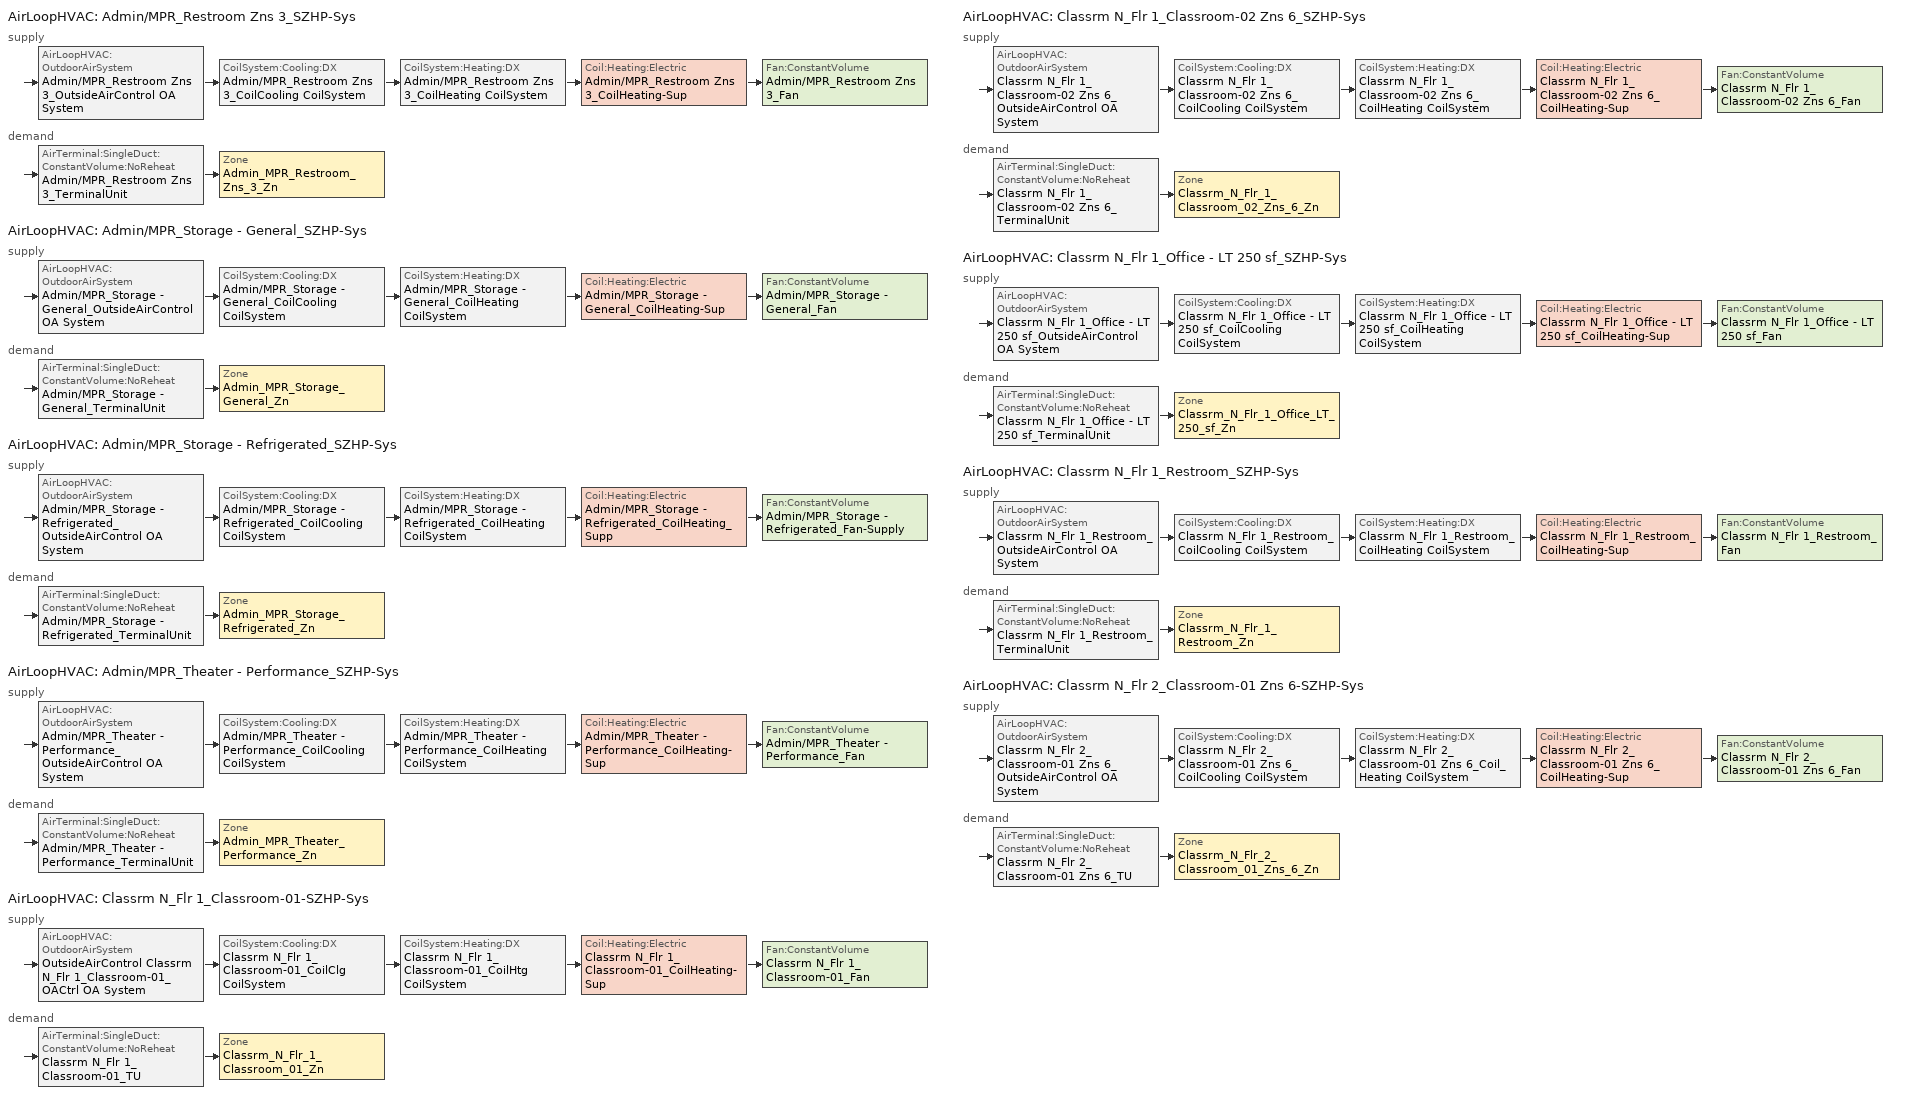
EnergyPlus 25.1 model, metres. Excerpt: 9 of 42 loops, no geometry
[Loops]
AirLoopHVAC 'Admin/MPR_Restroom Zns 3_SZHP-Sys'
 supply: AirLoopHVAC:OutdoorAirSystem 'Admin/MPR_Restroom Zns 3_OutsideAirControl OA System' > CoilSystem:Cooling:DX 'Admin/MPR_Restroom Zns 3_CoilCooling CoilSystem' > CoilSystem:Heating:DX 'Admin/MPR_Restroom Zns 3_CoilHeating CoilSystem' > Coil:Heating:Electric 'Admin/MPR_Restroom Zns 3_CoilHeating-Sup' > Fan:ConstantVolume 'Admin/MPR_Restroom Zns 3_Fan'
 demand: AirTerminal:SingleDuct:ConstantVolume:NoReheat 'Admin/MPR_Restroom Zns 3_TerminalUnit' > Zone 'Admin_MPR_Restroom_Zns_3_Zn'
AirLoopHVAC 'Admin/MPR_Storage - General_SZHP-Sys'
 supply: AirLoopHVAC:OutdoorAirSystem 'Admin/MPR_Storage - General_OutsideAirControl OA System' > CoilSystem:Cooling:DX 'Admin/MPR_Storage - General_CoilCooling CoilSystem' > CoilSystem:Heating:DX 'Admin/MPR_Storage - General_CoilHeating CoilSystem' > Coil:Heating:Electric 'Admin/MPR_Storage - General_CoilHeating-Sup' > Fan:ConstantVolume 'Admin/MPR_Storage - General_Fan'
 demand: AirTerminal:SingleDuct:ConstantVolume:NoReheat 'Admin/MPR_Storage - General_TerminalUnit' > Zone 'Admin_MPR_Storage_General_Zn'
AirLoopHVAC 'Admin/MPR_Storage - Refrigerated_SZHP-Sys'
 supply: AirLoopHVAC:OutdoorAirSystem 'Admin/MPR_Storage - Refrigerated_OutsideAirControl OA System' > CoilSystem:Cooling:DX 'Admin/MPR_Storage - Refrigerated_CoilCooling CoilSystem' > CoilSystem:Heating:DX 'Admin/MPR_Storage - Refrigerated_CoilHeating CoilSystem' > Coil:Heating:Electric 'Admin/MPR_Storage - Refrigerated_CoilHeating_Supp' > Fan:ConstantVolume 'Admin/MPR_Storage - Refrigerated_Fan-Supply'
 demand: AirTerminal:SingleDuct:ConstantVolume:NoReheat 'Admin/MPR_Storage - Refrigerated_TerminalUnit' > Zone 'Admin_MPR_Storage_Refrigerated_Zn'
AirLoopHVAC 'Admin/MPR_Theater - Performance_SZHP-Sys'
 supply: AirLoopHVAC:OutdoorAirSystem 'Admin/MPR_Theater - Performance_OutsideAirControl OA System' > CoilSystem:Cooling:DX 'Admin/MPR_Theater - Performance_CoilCooling CoilSystem' > CoilSystem:Heating:DX 'Admin/MPR_Theater - Performance_CoilHeating CoilSystem' > Coil:Heating:Electric 'Admin/MPR_Theater - Performance_CoilHeating-Sup' > Fan:ConstantVolume 'Admin/MPR_Theater - Performance_Fan'
 demand: AirTerminal:SingleDuct:ConstantVolume:NoReheat 'Admin/MPR_Theater - Performance_TerminalUnit' > Zone 'Admin_MPR_Theater_Performance_Zn'
AirLoopHVAC 'Classrm N_Flr 1_Classroom-01-SZHP-Sys'
 supply: AirLoopHVAC:OutdoorAirSystem 'OutsideAirControl Classrm N_Flr 1_Classroom-01_OACtrl OA System' > CoilSystem:Cooling:DX 'Classrm N_Flr 1_Classroom-01_CoilClg CoilSystem' > CoilSystem:Heating:DX 'Classrm N_Flr 1_Classroom-01_CoilHtg CoilSystem' > Coil:Heating:Electric 'Classrm N_Flr 1_Classroom-01_CoilHeating-Sup' > Fan:ConstantVolume 'Classrm N_Flr 1_Classroom-01_Fan'
 demand: AirTerminal:SingleDuct:ConstantVolume:NoReheat 'Classrm N_Flr 1_Classroom-01_TU' > Zone 'Classrm_N_Flr_1_Classroom_01_Zn'
AirLoopHVAC 'Classrm N_Flr 1_Classroom-02 Zns 6_SZHP-Sys'
 supply: AirLoopHVAC:OutdoorAirSystem 'Classrm N_Flr 1_Classroom-02 Zns 6_OutsideAirControl OA System' > CoilSystem:Cooling:DX 'Classrm N_Flr 1_Classroom-02 Zns 6_CoilCooling CoilSystem' > CoilSystem:Heating:DX 'Classrm N_Flr 1_Classroom-02 Zns 6_CoilHeating CoilSystem' > Coil:Heating:Electric 'Classrm N_Flr 1_Classroom-02 Zns 6_CoilHeating-Sup' > Fan:ConstantVolume 'Classrm N_Flr 1_Classroom-02 Zns 6_Fan'
 demand: AirTerminal:SingleDuct:ConstantVolume:NoReheat 'Classrm N_Flr 1_Classroom-02 Zns 6_TerminalUnit' > Zone 'Classrm_N_Flr_1_Classroom_02_Zns_6_Zn'
AirLoopHVAC 'Classrm N_Flr 1_Office - LT 250 sf_SZHP-Sys'
 supply: AirLoopHVAC:OutdoorAirSystem 'Classrm N_Flr 1_Office - LT 250 sf_OutsideAirControl OA System' > CoilSystem:Cooling:DX 'Classrm N_Flr 1_Office - LT 250 sf_CoilCooling CoilSystem' > CoilSystem:Heating:DX 'Classrm N_Flr 1_Office - LT 250 sf_CoilHeating CoilSystem' > Coil:Heating:Electric 'Classrm N_Flr 1_Office - LT 250 sf_CoilHeating-Sup' > Fan:ConstantVolume 'Classrm N_Flr 1_Office - LT 250 sf_Fan'
 demand: AirTerminal:SingleDuct:ConstantVolume:NoReheat 'Classrm N_Flr 1_Office - LT 250 sf_TerminalUnit' > Zone 'Classrm_N_Flr_1_Office_LT_250_sf_Zn'
AirLoopHVAC 'Classrm N_Flr 1_Restroom_SZHP-Sys'
 supply: AirLoopHVAC:OutdoorAirSystem 'Classrm N_Flr 1_Restroom_OutsideAirControl OA System' > CoilSystem:Cooling:DX 'Classrm N_Flr 1_Restroom_CoilCooling CoilSystem' > CoilSystem:Heating:DX 'Classrm N_Flr 1_Restroom_CoilHeating CoilSystem' > Coil:Heating:Electric 'Classrm N_Flr 1_Restroom_CoilHeating-Sup' > Fan:ConstantVolume 'Classrm N_Flr 1_Restroom_Fan'
 demand: AirTerminal:SingleDuct:ConstantVolume:NoReheat 'Classrm N_Flr 1_Restroom_TerminalUnit' > Zone 'Classrm_N_Flr_1_Restroom_Zn'
AirLoopHVAC 'Classrm N_Flr 2_Classroom-01 Zns 6-SZHP-Sys'
 supply: AirLoopHVAC:OutdoorAirSystem 'Classrm N_Flr 2_Classroom-01 Zns 6_OutsideAirControl OA System' > CoilSystem:Cooling:DX 'Classrm N_Flr 2_Classroom-01 Zns 6_CoilCooling CoilSystem' > CoilSystem:Heating:DX 'Classrm N_Flr 2_Classroom-01 Zns 6_Coil_Heating CoilSystem' > Coil:Heating:Electric 'Classrm N_Flr 2_Classroom-01 Zns 6_CoilHeating-Sup' > Fan:ConstantVolume 'Classrm N_Flr 2_Classroom-01 Zns 6_Fan'
 demand: AirTerminal:SingleDuct:ConstantVolume:NoReheat 'Classrm N_Flr 2_Classroom-01 Zns 6_TU' > Zone 'Classrm_N_Flr_2_Classroom_01_Zns_6_Zn'
[SizingPeriod:DesignDay] Day of Month=21; Dry-Bulb Temperature Range Modifier Type=DefaultMultipliers; Humidity Condition Type=WetBulb; Barometric Pressure {Pa}=83426.4; Wind Speed {m/s}=2.8; Rain Indicator=No; Snow Indicator=No; Daylight Saving Time Indicator=No
Name | Month | Day Type | Maximum Dry-Bulb Temperature {C} | Daily Dry-Bulb Temperature Range {deltaC} | Wetbulb or DewPoint at Maximum Dry-Bulb {C} | Wind Direction {deg} | Solar Model Indicator | ASHRAE Clear Sky Optical Depth for Beam Irradiance (taub) | ASHRAE Clear Sky Optical Depth for Diffuse Irradiance (taud) | Sky Clearness
BLUE CANYON  October .4% Condns DB=>MCWB | 10 | SummerDesignDay | 25.6 | 6.9 | 11.2 | 270 | ASHRAETau | 0.285 | 2.602
BLUE CANYON  September .4% Condns DB=>MCWB | 9 | SummerDesignDay | 29.4 | 7.6 | 12.6 | 270 | ASHRAETau | 0.299 | 2.563
BLUE CANYON Ann Htg 99.6% Condns DB | 2 | WinterDesignDay | -6.1 | 0 | -6.1 | 60 | ASHRAEClearSky |  |  | 0
[DesignSpecification:OutdoorAir] Outdoor Air Method=Maximum; Outdoor Air Flow per Person {m3/s-person}=7.07921e-05; Outdoor Air Flow per Zone Floor Area {m3/s-m2}=0.000762; Outdoor Air Flow per Zone {m3/s}=0; Outdoor Air Flow Air Changes per Hour {1/hr}=0
Name | Outdoor Air Schedule
DSOA_Classrm_N_Flr_1_Office_LT_250_sf_Zn; DSOA_Classrm_N_Flr_1_Restroom_Zn; DSOA_Classrm_N_Flr_1_Classroom_01_Zn; DSOA_Classrm_N_Flr_1_Classroom_02_Zns_6_Zn; DSOA_Classrm_N_Flr_2_Classroom_01_Zns_6_Zn | SchoolK8ClassroomHVACAvail
DSOA_Admin_MPR_Restroom_Zns_3_Zn; DSOA_Admin_MPR_Storage_General_Zn; DSOA_Admin_MPR_Storage_Refrigerated_Zn; DSOA_Admin_MPR_Theater_Performance_Zn | SchoolK8MPRHVACAvail
[ZoneControl:Thermostat] Temperature Difference Between Cutout And Setpoint {deltaC}=0
Name | Zone or ZoneList | Control Type Schedule | Control 1
ZC_Admin_MPR_Storage_Refrigerated_Zn | Admin_MPR_Storage_Refrigerated_Zn | Admin_MPR_Storage_Refrigerated_Zn Zn Thermostat Schedule | TSDSP_Admin_MPR_Storage_Refrigerated_Zn
ZC_Admin_MPR_Theater_Performance_Zn | Admin_MPR_Theater_Performance_Zn | Admin_MPR_Theater_Performance_Zn Zn Thermostat Schedule | TSDSP_Admin_MPR_Theater_Performance_Zn
[ThermostatSetpoint:DualSetpoint] Heating Setpoint Temperature Schedule=SchoolK8MPRHtgSetpt; Cooling Setpoint Temperature Schedule=SchoolK8MPRClgSetpt
TSDSP_Admin_MPR_Storage_Refrigerated_Zn; TSDSP_Admin_MPR_Theater_Performance_Zn
[Sizing:Zone] Zone Cooling Design Supply Air Temperature Input Method=TemperatureDifference; Zone Cooling Design Supply Air Temperature {C}=14; Zone Cooling Design Supply Air Temperature Difference {deltaC}=11.1111; Zone Heating Design Supply Air Temperature Input Method=TemperatureDifference; Zone Heating Design Supply Air Temperature {C}=40; Zone Heating Design Supply Air Temperature Difference {deltaC}=13.8889; Zone Cooling Design Supply Air Humidity Ratio {kgWater/kgDryAir}=0.0085; Zone Heating Design Supply Air Humidity Ratio {kgWater/kgDryAir}=0.008; Zone Heating Sizing Factor=1; Zone Cooling Sizing Factor=1; Cooling Design Air Flow Method=DesignDay; Cooling Design Air Flow Rate {m3/s}=0; Cooling Minimum Air Flow per Zone Floor Area {m3/s-m2}=0; Cooling Minimum Air Flow {m3/s}=0; Cooling Minimum Air Flow Fraction=0; Heating Design Air Flow Method=DesignDay; Heating Design Air Flow Rate {m3/s}=0; Heating Maximum Air Flow per Zone Floor Area {m3/s-m2}=0; Heating Maximum Air Flow {m3/s}=0; Heating Maximum Air Flow Fraction=0; Account for Dedicated Outdoor Air System=No; Zone Load Sizing Method=Sensible Load Only No Latent Load; Zone Latent Cooling Design Supply Air Humidity Ratio Input Method=HumidityRatioDifference; Zone Cooling Design Supply Air Humidity Ratio Difference {kgWater/kgDryAir}=0.005; Zone Latent Heating Design Supply Air Humidity Ratio Input Method=HumidityRatioDifference; Zone Humidification Design Supply Air Humidity Ratio Difference {kgWater/kgDryAir}=0.005
Name | Design Specification Outdoor Air Object
Admin_MPR_Restroom_Zns_3_Zn | DSOA_Admin_MPR_Restroom_Zns_3_Zn
Admin_MPR_Storage_General_Zn | DSOA_Admin_MPR_Storage_General_Zn
Admin_MPR_Storage_Refrigerated_Zn | DSOA_Admin_MPR_Storage_Refrigerated_Zn
Admin_MPR_Theater_Performance_Zn | DSOA_Admin_MPR_Theater_Performance_Zn
Classrm_N_Flr_1_Classroom_01_Zn | DSOA_Classrm_N_Flr_1_Classroom_01_Zn
Classrm_N_Flr_1_Classroom_02_Zns_6_Zn | DSOA_Classrm_N_Flr_1_Classroom_02_Zns_6_Zn
Classrm_N_Flr_1_Office_LT_250_sf_Zn | DSOA_Classrm_N_Flr_1_Office_LT_250_sf_Zn
Classrm_N_Flr_1_Restroom_Zn | DSOA_Classrm_N_Flr_1_Restroom_Zn
Classrm_N_Flr_2_Classroom_01_Zns_6_Zn | DSOA_Classrm_N_Flr_2_Classroom_01_Zns_6_Zn
[Sizing:System] Type of Load to Size On=Sensible; Design Outdoor Air Flow Rate {m3/s}=Autosize; Central Heating Maximum System Air Flow Ratio=1; Preheat Design Temperature {C}=5.68434e-14; Preheat Design Humidity Ratio {kgWater/kgDryAir}=0; Precool Design Temperature {C}=5.68434e-14; Precool Design Humidity Ratio {kgWater/kgDryAir}=0; Central Cooling Design Supply Air Temperature {C}=12.7778; Central Heating Design Supply Air Temperature {C}=35; Type of Zone Sum to Use=NonCoincident; 100% Outdoor Air in Cooling=No; 100% Outdoor Air in Heating=No; Central Cooling Design Supply Air Humidity Ratio {kgWater/kgDryAir}=0.0085; Central Heating Design Supply Air Humidity Ratio {kgWater/kgDryAir}=0.008; Cooling Supply Air Flow Rate Method=DesignDay; Cooling Supply Air Flow Rate {m3/s}=0; Cooling Supply Air Flow Rate Per Floor Area {m3/s-m2}=0.00996765; Cooling Fraction of Autosized Cooling Supply Air Flow Rate=1; Cooling Supply Air Flow Rate Per Unit Cooling Capacity {m3/s-W}=3.94755e-05; Heating Supply Air Flow Rate Method=DesignDay; Heating Supply Air Flow Rate {m3/s}=0; Heating Supply Air Flow Rate Per Floor Area {m3/s-m2}=0.00996765; Heating Fraction of Autosized Heating Supply Air Flow Rate=1; Heating Fraction of Autosized Cooling Supply Air Flow Rate=1; Heating Supply Air Flow Rate Per Unit Heating Capacity {m3/s-W}=3.15882e-05; System Outdoor Air Method=ZoneSum; Zone Maximum Outdoor Air Fraction=1; Cooling Design Capacity Method=CoolingDesignCapacity; Cooling Design Capacity {W}=Autosize; Cooling Design Capacity Per Floor Area {W/m2}=234.7; Fraction of Autosized Cooling Design Capacity=1; Heating Design Capacity Method=HeatingDesignCapacity; Heating Design Capacity {W}=Autosize; Heating Design Capacity Per Floor Area {W/m2}=157; Fraction of Autosized Heating Design Capacity=1; Central Cooling Capacity Control Method=OnOff; Occupant Diversity=Autosize
Admin/MPR_Restroom Zns 3_SZHP-Sys; Admin/MPR_Storage - General_SZHP-Sys; Admin/MPR_Storage - Refrigerated_SZHP-Sys; Admin/MPR_Theater - Performance_SZHP-Sys; Classrm N_Flr 1_Classroom-01-SZHP-Sys; Classrm N_Flr 1_Classroom-02 Zns 6_SZHP-Sys; Classrm N_Flr 1_Office - LT 250 sf_SZHP-Sys; Classrm N_Flr 1_Restroom_SZHP-Sys; Classrm N_Flr 2_Classroom-01 Zns 6-SZHP-Sys
[AirTerminal:SingleDuct:ConstantVolume:NoReheat] Availability Schedule=Always On Discrete; Maximum Air Flow Rate {m3/s}=Autosize
Admin/MPR_Restroom Zns 3_TerminalUnit; Admin/MPR_Storage - General_TerminalUnit; Admin/MPR_Storage - Refrigerated_TerminalUnit; Admin/MPR_Theater - Performance_TerminalUnit; Classrm N_Flr 1_Classroom-01_TU; Classrm N_Flr 1_Classroom-02 Zns 6_TerminalUnit; Classrm N_Flr 1_Office - LT 250 sf_TerminalUnit; Classrm N_Flr 1_Restroom_TerminalUnit; Classrm N_Flr 2_Classroom-01 Zns 6_TU
[Zone equipment]
Admin_MPR_Restroom_Zns_3_Zn: Admin/MPR_Restroom Zns 3_Zn PropExhFan, Admin/MPR_Restroom Zns 3_TerminalUnit
Admin_MPR_Storage_General_Zn: Admin/MPR_Storage - General_TerminalUnit
Admin_MPR_Storage_Refrigerated_Zn: Admin/MPR_Storage - Refrigerated_TerminalUnit
Admin_MPR_Theater_Performance_Zn: Admin/MPR_Theater - Performance_TerminalUnit
Classrm_N_Flr_1_Classroom_01_Zn: Classrm N_Flr 1_Classroom-01_TU
Classrm_N_Flr_1_Classroom_02_Zns_6_Zn: Classrm N_Flr 1_Classroom-02 Zns 6_TerminalUnit
Classrm_N_Flr_1_Office_LT_250_sf_Zn: Classrm N_Flr 1_Office - LT 250 sf_TerminalUnit
Classrm_N_Flr_1_Restroom_Zn: Classrm N_Flr 1_Restroom_Zn PropExhFan, Classrm N_Flr 1_Restroom_TerminalUnit
Classrm_N_Flr_2_Classroom_01_Zns_6_Zn: Classrm N_Flr 2_Classroom-01 Zns 6_TU
[Fan:ConstantVolume] Fan Total Efficiency=0.59; Pressure Rise {Pa}=687.53; Maximum Flow Rate {m3/s}=Autosize; Motor Efficiency=0.9; Motor In Airstream Fraction=1
Name | Availability Schedule
Admin/MPR_Restroom Zns 3_Fan; Admin/MPR_Storage - General_Fan; Admin/MPR_Storage - Refrigerated_Fan-Supply; Admin/MPR_Theater - Performance_Fan | SchoolK8MPRHVACAvail
Classrm N_Flr 1_Classroom-01_Fan; Classrm N_Flr 1_Classroom-02 Zns 6_Fan; Classrm N_Flr 1_Office - LT 250 sf_Fan; Classrm N_Flr 1_Restroom_Fan; Classrm N_Flr 2_Classroom-01 Zns 6_Fan | SchoolK8ClassroomHVACAvail
[Fan:ZoneExhaust] Fan Total Efficiency=0.55575; Pressure Rise {Pa}=235.627; System Availability Manager Coupling Mode=Decoupled; Balanced Exhaust Fraction Schedule=Always On Discrete
Name | Availability Schedule | Maximum Flow Rate {m3/s}
Admin/MPR_Restroom Zns 3_Zn PropExhFan | SchoolK8MPRHVACAvail | 0.495545
Classrm N_Flr 1_Restroom_Zn PropExhFan | SchoolK8ClassroomHVACAvail | 0.117987
[Coil:Cooling:DX:SingleSpeed] Availability Schedule=Always On Discrete; Gross Rated Total Cooling Capacity {W}=autosize; Gross Rated Sensible Heat Ratio=Autosize; Rated Air Flow Rate {m3/s}=Autosize; 2017 Rated Evaporator Fan Power Per Volume Flow Rate {W/(m3/s)}=773.3; 2023 Rated Evaporator Fan Power Per Volume Flow Rate {W/(m3/s)}=934.4; Total Cooling Capacity Function of Temperature Curve=CoilClgDXQRatio_fTwbToadbSI; Total Cooling Capacity Function of Flow Fraction Curve=CoilClgDXSnglQRatio_fCFMRatio; Energy Input Ratio Function of Flow Fraction Curve=CoilClgDXSnglEIRRatio_fCFMRatio; Part Load Fraction Correlation Curve=CoilClgDXSEEREIRRatio_fQFrac; Minimum Outdoor Dry-Bulb Temperature for Compressor Operation {C}=-25; Nominal Time for Condensate Removal to Begin {s}=0; Ratio of Initial Moisture Evaporation Rate and Steady State Latent Capacity=0; Maximum Cycling Rate {cycles/hr}=0; Latent Capacity Time Constant {s}=0; Condenser Type=AirCooled; Evaporative Condenser Effectiveness=0.9; Evaporative Condenser Air Flow Rate {m3/s}=Autosize; Evaporative Condenser Pump Rated Power Consumption {W}=Autosize; Crankcase Heater Capacity {W}=0; Maximum Outdoor Dry-Bulb Temperature for Crankcase Heater Operation {C}=10; Basin Heater Capacity {W/K}=0; Basin Heater Setpoint Temperature {C}=2
Name | Gross Rated Cooling COP {W/W} | Energy Input Ratio Function of Temperature Curve
Admin/MPR_Restroom Zns 3_CoilCooling | 4.08 | CoilClgDXSEEREIR_fTwbToadbSI-21
Admin/MPR_Storage - General_CoilCooling | 3.83 | CoilClgDXSEEREIR_fTwbToadbSI-18
Admin/MPR_Storage - Refrigerated_CoilCooling | 4.08 | CoilClgDXSEEREIR_fTwbToadbSI-38
Admin/MPR_Theater - Performance_CoilCooling | 3.83 | CoilClgDXSEEREIR_fTwbToadbSI-19
Classrm N_Flr 1_Classroom-01_CoilClg | 4.08 | CoilClgDXSEEREIR_fTwbToadbSI
Classrm N_Flr 1_Classroom-02 Zns 6_CoilCooling | 3.66 | CoilClgDXSEEREIR_fTwbToadbSI-2
Classrm N_Flr 1_Office - LT 250 sf_CoilCooling | 4.08 | CoilClgDXSEEREIR_fTwbToadbSI-3
Classrm N_Flr 1_Restroom_CoilCooling | 4.08 | CoilClgDXSEEREIR_fTwbToadbSI-4
Classrm N_Flr 2_Classroom-01 Zns 6_CoilCooling | 3.22 | CoilClgDXSEEREIR_fTwbToadbSI-5
[Coil:Heating:Electric] Availability Schedule=Always On Discrete; Efficiency=1; Nominal Capacity {W}=Autosize
Admin/MPR_Restroom Zns 3_CoilHeating-Sup; Admin/MPR_Storage - General_CoilHeating-Sup; Admin/MPR_Storage - Refrigerated_CoilHeating_Supp; Admin/MPR_Theater - Performance_CoilHeating-Sup; Classrm N_Flr 1_Classroom-01_CoilHeating-Sup; Classrm N_Flr 1_Classroom-02 Zns 6_CoilHeating-Sup; Classrm N_Flr 1_Office - LT 250 sf_CoilHeating-Sup; Classrm N_Flr 1_Restroom_CoilHeating-Sup; Classrm N_Flr 2_Classroom-01 Zns 6_CoilHeating-Sup
[Coil:Heating:DX:SingleSpeed] Availability Schedule=Always On Discrete; Rated Air Flow Rate {m3/s}=Autosize; 2017 Rated Supply Fan Power Per Volume Flow Rate {W/(m3/s)}=773.3; 2023 Rated Supply Fan Power Per Volume Flow Rate {W/(m3/s)}=934.4; Heating Capacity Function of Temperature Curve=CoilHtgHPQRatio_fToadbSI; Heating Capacity Function of Flow Fraction Curve=CoilHtgHPQRatio_fCFMRatio; Energy Input Ratio Function of Temperature Curve=CoilHtgHPEIRRatio_fToadbSI; Energy Input Ratio Function of Flow Fraction Curve=CoilHtgHPEIRRatio_fCFMRatio; Part Load Fraction Correlation Curve=CoilHtgHPEIRRatio_fQFrac; Minimum Outdoor Dry-Bulb Temperature for Compressor Operation {C}=-8.33333; Maximum Outdoor Dry-Bulb Temperature for Defrost Operation {C}=4.44444; Maximum Outdoor Dry-Bulb Temperature for Crankcase Heater Operation {C}=10; Defrost Strategy=ReverseCycle; Defrost Control=Timed; Defrost Time Period Fraction=0.058333; Resistive Defrost Heater Capacity {W}=2000
Name | Gross Rated Heating Capacity {W} | Gross Rated Heating COP {W/W} | Defrost Energy Input Ratio Function of Temperature Curve | Crankcase Heater Capacity {W}
Admin/MPR_Restroom Zns 3_CoilHeating | 7975.46 | 3.79 | Admin/MPR_Restroom Zns 3_CoilHeating Defrost Curve | 22.5262
Admin/MPR_Storage - General_CoilHeating | 11042.5 | 3.79 | Admin/MPR_Storage - General_CoilHeating Defrost Curve | 31.1889
Admin/MPR_Storage - Refrigerated_CoilHeating | 2227.75 | 3.5 | Admin/MPR_Storage - Refrigerated_CoilHeating Defrost Curve | 6.29215
Admin/MPR_Theater - Performance_CoilHeating | autosize | 3.79 | Admin/MPR_Theater - Performance_CoilHeating Defrost Curve | 26.6354
Classrm N_Flr 1_Classroom-01_CoilHtg | autosize | 3.5 | Classrm N_Flr 1_Classroom-01_CoilHtg Defrost Curve | 25.0402
Classrm N_Flr 1_Classroom-02 Zns 6_CoilHeating | autosize | 3.66 | Classrm N_Flr 1_Classroom-02 Zns 6_CoilHeating Defrost Curve | 151.33
Classrm N_Flr 1_Office - LT 250 sf_CoilHeating | autosize | 3.5 | Classrm N_Flr 1_Office - LT 250 sf_CoilHeating Defrost Curve | 7.20219
Classrm N_Flr 1_Restroom_CoilHeating | autosize | 3.5 | Classrm N_Flr 1_Restroom_CoilHeating Defrost Curve | 13.3157
Classrm N_Flr 2_Classroom-01 Zns 6_Coil_Heating | autosize | 3.66 | Classrm N_Flr 2_Classroom-01 Zns 6_Coil_Heating Defrost Curve | 151.33
[CoilSystem:Cooling:DX] Availability Schedule=Always On Discrete
Name | Cooling Coil
Admin/MPR_Restroom Zns 3_CoilCooling CoilSystem | Admin/MPR_Restroom Zns 3_CoilCooling
Admin/MPR_Storage - General_CoilCooling CoilSystem | Admin/MPR_Storage - General_CoilCooling
Admin/MPR_Storage - Refrigerated_CoilCooling CoilSystem | Admin/MPR_Storage - Refrigerated_CoilCooling
Admin/MPR_Theater - Performance_CoilCooling CoilSystem | Admin/MPR_Theater - Performance_CoilCooling
Classrm N_Flr 1_Classroom-01_CoilClg CoilSystem | Classrm N_Flr 1_Classroom-01_CoilClg
Classrm N_Flr 1_Classroom-02 Zns 6_CoilCooling CoilSystem | Classrm N_Flr 1_Classroom-02 Zns 6_CoilCooling
Classrm N_Flr 1_Office - LT 250 sf_CoilCooling CoilSystem | Classrm N_Flr 1_Office - LT 250 sf_CoilCooling
Classrm N_Flr 1_Restroom_CoilCooling CoilSystem | Classrm N_Flr 1_Restroom_CoilCooling
Classrm N_Flr 2_Classroom-01 Zns 6_CoilCooling CoilSystem | Classrm N_Flr 2_Classroom-01 Zns 6_CoilCooling
[CoilSystem:Heating:DX] Availability Schedule=Always On Discrete
Name | Heating Coil
Admin/MPR_Restroom Zns 3_CoilHeating CoilSystem | Admin/MPR_Restroom Zns 3_CoilHeating
Admin/MPR_Storage - General_CoilHeating CoilSystem | Admin/MPR_Storage - General_CoilHeating
Admin/MPR_Storage - Refrigerated_CoilHeating CoilSystem | Admin/MPR_Storage - Refrigerated_CoilHeating
Admin/MPR_Theater - Performance_CoilHeating CoilSystem | Admin/MPR_Theater - Performance_CoilHeating
Classrm N_Flr 1_Classroom-01_CoilHtg CoilSystem | Classrm N_Flr 1_Classroom-01_CoilHtg
Classrm N_Flr 1_Classroom-02 Zns 6_CoilHeating CoilSystem | Classrm N_Flr 1_Classroom-02 Zns 6_CoilHeating
Classrm N_Flr 1_Office - LT 250 sf_CoilHeating CoilSystem | Classrm N_Flr 1_Office - LT 250 sf_CoilHeating
Classrm N_Flr 1_Restroom_CoilHeating CoilSystem | Classrm N_Flr 1_Restroom_CoilHeating
Classrm N_Flr 2_Classroom-01 Zns 6_Coil_Heating CoilSystem | Classrm N_Flr 2_Classroom-01 Zns 6_Coil_Heating
[Controller:OutdoorAir] Minimum Outdoor Air Flow Rate {m3/s}=0; Maximum Outdoor Air Flow Rate {m3/s}=Autosize; Economizer Control Type=NoEconomizer; Economizer Control Action Type=ModulateFlow; Economizer Maximum Limit Enthalpy {J/kg}=64000; Lockout Type=NoLockout; Minimum Limit Type=FixedMinimum; High Humidity Control=No; Control High Indoor Humidity Based on Outdoor Humidity Ratio=Yes; Heat Recovery Bypass Control Type=BypassWhenWithinEconomizerLimits; Economizer Operation Staging=InterlockedWithMechanicalCooling
Name | Minimum Outdoor Air Schedule | Mechanical Ventilation Controller
Admin/MPR_Restroom Zns 3_OutsideAirControl | SchoolK8MPROAControl | Admin/MPR_Restroom Zns 3_OutsideAirControl Mech Vent Controller
Admin/MPR_Storage - General_OutsideAirControl | SchoolK8MPROAControl | Admin/MPR_Storage - General_OutsideAirControl Mech Vent Controller
Admin/MPR_Storage - Refrigerated_OutsideAirControl | SchoolK8MPROAControl | Admin/MPR_Storage - Refrigerated_OutsideAirControl Mech Vent Controller
Admin/MPR_Theater - Performance_OutsideAirControl | SchoolK8MPROAControl | Admin/MPR_Theater - Performance_OutsideAirControl Mech Vent Controller
OutsideAirControl Classrm N_Flr 1_Classroom-01_OACtrl | SchoolK8ClassroomHVACAvail | OutsideAirControl Classrm N_Flr 1_Classroom-01_OACtrl Mech Vent Controller
Classrm N_Flr 1_Classroom-02 Zns 6_OutsideAirControl | SchoolK8ClassroomHVACAvail | Classrm N_Flr 1_Classroom-02 Zns 6_OutsideAirControl Mech Vent Controller
Classrm N_Flr 1_Office - LT 250 sf_OutsideAirControl | SchoolK8ClassroomHVACAvail | Classrm N_Flr 1_Office - LT 250 sf_OutsideAirControl Mech Vent Controller
Classrm N_Flr 1_Restroom_OutsideAirControl | SchoolK8ClassroomHVACAvail | Classrm N_Flr 1_Restroom_OutsideAirControl Mech Vent Controller
Classrm N_Flr 2_Classroom-01 Zns 6_OutsideAirControl | SchoolK8ClassroomHVACAvail | Classrm N_Flr 2_Classroom-01 Zns 6_OutsideAirControl Mech Vent Controller
[Controller:MechanicalVentilation] Demand Controlled Ventilation=No; System Outdoor Air Method=ZoneSum
Name | Availability Schedule | Zone or ZoneList 1 | Design Specification Outdoor Air Object Name 1
Admin/MPR_Restroom Zns 3_OutsideAirControl Mech Vent Controller | SchoolK8MPROAControl | Admin_MPR_Restroom_Zns_3_Zn | DSOA_Admin_MPR_Restroom_Zns_3_Zn
Admin/MPR_Storage - General_OutsideAirControl Mech Vent Controller | SchoolK8MPROAControl | Admin_MPR_Storage_General_Zn | DSOA_Admin_MPR_Storage_General_Zn
Admin/MPR_Storage - Refrigerated_OutsideAirControl Mech Vent Controller | SchoolK8MPROAControl | Admin_MPR_Storage_Refrigerated_Zn | DSOA_Admin_MPR_Storage_Refrigerated_Zn
Admin/MPR_Theater - Performance_OutsideAirControl Mech Vent Controller | SchoolK8MPROAControl | Admin_MPR_Theater_Performance_Zn | DSOA_Admin_MPR_Theater_Performance_Zn
OutsideAirControl Classrm N_Flr 1_Classroom-01_OACtrl Mech Vent Controller | SchoolK8ClassroomHVACAvail | Classrm_N_Flr_1_Classroom_01_Zn | DSOA_Classrm_N_Flr_1_Classroom_01_Zn
Classrm N_Flr 1_Classroom-02 Zns 6_OutsideAirControl Mech Vent Controller | SchoolK8ClassroomHVACAvail | Classrm_N_Flr_1_Classroom_02_Zns_6_Zn | DSOA_Classrm_N_Flr_1_Classroom_02_Zns_6_Zn
Classrm N_Flr 1_Office - LT 250 sf_OutsideAirControl Mech Vent Controller | SchoolK8ClassroomHVACAvail | Classrm_N_Flr_1_Office_LT_250_sf_Zn | DSOA_Classrm_N_Flr_1_Office_LT_250_sf_Zn
Classrm N_Flr 1_Restroom_OutsideAirControl Mech Vent Controller | SchoolK8ClassroomHVACAvail | Classrm_N_Flr_1_Restroom_Zn | DSOA_Classrm_N_Flr_1_Restroom_Zn
Classrm N_Flr 2_Classroom-01 Zns 6_OutsideAirControl Mech Vent Controller | SchoolK8ClassroomHVACAvail | Classrm_N_Flr_2_Classroom_01_Zns_6_Zn | DSOA_Classrm_N_Flr_2_Classroom_01_Zns_6_Zn
[AirLoopHVAC] Design Supply Air Flow Rate {m3/s}=Autosize; Design Return Air Flow Fraction of Supply Air Flow=1
Admin/MPR_Restroom Zns 3_SZHP-Sys; Admin/MPR_Storage - General_SZHP-Sys; Admin/MPR_Storage - Refrigerated_SZHP-Sys; Admin/MPR_Theater - Performance_SZHP-Sys; Classrm N_Flr 1_Classroom-01-SZHP-Sys; Classrm N_Flr 1_Classroom-02 Zns 6_SZHP-Sys; Classrm N_Flr 1_Office - LT 250 sf_SZHP-Sys; Classrm N_Flr 1_Restroom_SZHP-Sys; Classrm N_Flr 2_Classroom-01 Zns 6-SZHP-Sys
[AvailabilityManager:NightCycle] Applicability Schedule=Always On Discrete; Control Type=CycleOnControlZone; Thermostat Tolerance {deltaC}=1.11111; Cycling Run Time Control Type=ThermostatWithMinimumRunTime; Cycling Run Time {s}=900
Name | Fan Schedule | Control Zone or Zone List
Availability Manager Night Cycle 21 | SchoolK8MPRHVACAvail | Admin_MPR_Restroom_Zns_3_Zn
Availability Manager Night Cycle 18 | SchoolK8MPRHVACAvail | Admin_MPR_Storage_General_Zn
Availability Manager Night Cycle 38 | SchoolK8MPRHVACAvail | Admin_MPR_Storage_Refrigerated_Zn
Availability Manager Night Cycle 19 | SchoolK8MPRHVACAvail | Admin_MPR_Theater_Performance_Zn
Availability Manager Night Cycle 1 | SchoolK8ClassroomHVACAvail | Classrm_N_Flr_1_Classroom_01_Zn
Availability Manager Night Cycle 2 | SchoolK8ClassroomHVACAvail | Classrm_N_Flr_1_Classroom_02_Zns_6_Zn
Availability Manager Night Cycle 3 | SchoolK8ClassroomHVACAvail | Classrm_N_Flr_1_Office_LT_250_sf_Zn
Availability Manager Night Cycle 4 | SchoolK8ClassroomHVACAvail | Classrm_N_Flr_1_Restroom_Zn
Availability Manager Night Cycle 5 | SchoolK8ClassroomHVACAvail | Classrm_N_Flr_2_Classroom_01_Zns_6_Zn
[SetpointManager:SingleZone:Reheat] Control Variable=Temperature; Minimum Supply Air Temperature {C}=-99; Maximum Supply Air Temperature {C}=99
Name | Control Zone | Setpoint Node or NodeList
Setpoint Manager Single Zone Reheat 21 | Admin_MPR_Restroom_Zns_3_Zn | Admin/MPR_Restroom Zns 3_Fan Outlet Node
Setpoint Manager Single Zone Reheat 18 | Admin_MPR_Storage_General_Zn | Admin/MPR_Storage - General_Fan Outlet Node
Setpoint Manager Single Zone Reheat 38 | Admin_MPR_Storage_Refrigerated_Zn | Admin/MPR_Storage - Refrigerated_Fan-Supply Outlet Node
Setpoint Manager Single Zone Reheat 19 | Admin_MPR_Theater_Performance_Zn | Admin/MPR_Theater - Performance_Fan Outlet Node
Setpoint Manager Single Zone Reheat 1 | Classrm_N_Flr_1_Classroom_01_Zn | Classrm N_Flr 1_Classroom-01_Fan Outlet Node
Setpoint Manager Single Zone Reheat 2 | Classrm_N_Flr_1_Classroom_02_Zns_6_Zn | Classrm N_Flr 1_Classroom-02 Zns 6_Fan Outlet Node
Setpoint Manager Single Zone Reheat 3 | Classrm_N_Flr_1_Office_LT_250_sf_Zn | Classrm N_Flr 1_Office - LT 250 sf_Fan Outlet Node
Setpoint Manager Single Zone Reheat 4 | Classrm_N_Flr_1_Restroom_Zn | Classrm N_Flr 1_Restroom_Fan Outlet Node
Setpoint Manager Single Zone Reheat 5 | Classrm_N_Flr_2_Classroom_01_Zns_6_Zn | Classrm N_Flr 2_Classroom-01 Zns 6_Fan Outlet Node
[SetpointManager:MixedAir] Control Variable=Temperature
Name | Setpoint Node or NodeList
Admin/MPR_Restroom Zns 3_OutsideAirControl OA System Mixed Air Node OS Default SPM | Admin/MPR_Restroom Zns 3_OutsideAirControl OA System Mixed Air Node
Admin/MPR_Restroom Zns 3_CoilCooling Outlet Node OS Default SPM | Admin/MPR_Restroom Zns 3_CoilCooling Outlet Node
Admin/MPR_Restroom Zns 3_CoilHeating Outlet Node OS Default SPM | Admin/MPR_Restroom Zns 3_CoilHeating Outlet Node
Admin/MPR_Restroom Zns 3_CoilHeating-Sup Outlet Node OS Default SPM | Admin/MPR_Restroom Zns 3_CoilHeating-Sup Outlet Node
Admin/MPR_Storage - General_OutsideAirControl OA System Mixed Air Node OS Default SPM | Admin/MPR_Storage - General_OutsideAirControl OA System Mixed Air Node
Admin/MPR_Storage - General_CoilCooling Outlet Node OS Default SPM | Admin/MPR_Storage - General_CoilCooling Outlet Node
Admin/MPR_Storage - General_CoilHeating Outlet Node OS Default SPM | Admin/MPR_Storage - General_CoilHeating Outlet Node
Admin/MPR_Storage - General_CoilHeating-Sup Outlet Node OS Default SPM | Admin/MPR_Storage - General_CoilHeating-Sup Outlet Node
Admin/MPR_Storage - Refrigerated_OutsideAirControl OA System Mixed Air Node OS Default SPM | Admin/MPR_Storage - Refrigerated_OutsideAirControl OA System Mixed Air Node
Admin/MPR_Storage - Refrigerated_CoilCooling Outlet Node OS Default SPM | Admin/MPR_Storage - Refrigerated_CoilCooling Outlet Node
Admin/MPR_Storage - Refrigerated_CoilHeating Outlet Node OS Default SPM | Admin/MPR_Storage - Refrigerated_CoilHeating Outlet Node
Admin/MPR_Storage - Refrigerated_CoilHeating_Supp Outlet Node OS Default SPM | Admin/MPR_Storage - Refrigerated_CoilHeating_Supp Outlet Node
Admin/MPR_Theater - Performance_OutsideAirControl OA System Mixed Air Node OS Default SPM | Admin/MPR_Theater - Performance_OutsideAirControl OA System Mixed Air Node
Admin/MPR_Theater - Performance_CoilCooling Outlet Node OS Default SPM | Admin/MPR_Theater - Performance_CoilCooling Outlet Node
Admin/MPR_Theater - Performance_CoilHeating Outlet Node OS Default SPM | Admin/MPR_Theater - Performance_CoilHeating Outlet Node
Admin/MPR_Theater - Performance_CoilHeating-Sup Outlet Node OS Default SPM | Admin/MPR_Theater - Performance_CoilHeating-Sup Outlet Node
OutsideAirControl Classrm N_Flr 1_Classroom-01_OACtrl OA System Mixed Air Node OS Default SPM | OutsideAirControl Classrm N_Flr 1_Classroom-01_OACtrl OA System Mixed Air Node
Classrm N_Flr 1_Classroom-01_CoilClg Outlet Node OS Default SPM | Classrm N_Flr 1_Classroom-01_CoilClg Outlet Node
Classrm N_Flr 1_Classroom-01_CoilHtg Outlet Node OS Default SPM | Classrm N_Flr 1_Classroom-01_CoilHtg Outlet Node
Classrm N_Flr 1_Classroom-01_CoilHeating-Sup Outlet Node OS Default SPM | Classrm N_Flr 1_Classroom-01_CoilHeating-Sup Outlet Node
Classrm N_Flr 1_Classroom-02 Zns 6_OutsideAirControl OA System Mixed Air Node OS Default SPM | Classrm N_Flr 1_Classroom-02 Zns 6_OutsideAirControl OA System Mixed Air Node
Classrm N_Flr 1_Classroom-02 Zns 6_CoilCooling Outlet Node OS Default SPM | Classrm N_Flr 1_Classroom-02 Zns 6_CoilCooling Outlet Node
Classrm N_Flr 1_Classroom-02 Zns 6_CoilHeating Outlet Node OS Default SPM | Classrm N_Flr 1_Classroom-02 Zns 6_CoilHeating Outlet Node
Classrm N_Flr 1_Classroom-02 Zns 6_CoilHeating-Sup Outlet Node OS Default SPM | Classrm N_Flr 1_Classroom-02 Zns 6_CoilHeating-Sup Outlet Node
Classrm N_Flr 1_Office - LT 250 sf_OutsideAirControl OA System Mixed Air Node OS Default SPM | Classrm N_Flr 1_Office - LT 250 sf_OutsideAirControl OA System Mixed Air Node
Classrm N_Flr 1_Office - LT 250 sf_CoilCooling Outlet Node OS Default SPM | Classrm N_Flr 1_Office - LT 250 sf_CoilCooling Outlet Node
Classrm N_Flr 1_Office - LT 250 sf_CoilHeating Outlet Node OS Default SPM | Classrm N_Flr 1_Office - LT 250 sf_CoilHeating Outlet Node
Classrm N_Flr 1_Office - LT 250 sf_CoilHeating-Sup Outlet Node OS Default SPM | Classrm N_Flr 1_Office - LT 250 sf_CoilHeating-Sup Outlet Node
Classrm N_Flr 1_Restroom_OutsideAirControl OA System Mixed Air Node OS Default SPM | Classrm N_Flr 1_Restroom_OutsideAirControl OA System Mixed Air Node
Classrm N_Flr 1_Restroom_CoilCooling Outlet Node OS Default SPM | Classrm N_Flr 1_Restroom_CoilCooling Outlet Node
Classrm N_Flr 1_Restroom_CoilHeating Outlet Node OS Default SPM | Classrm N_Flr 1_Restroom_CoilHeating Outlet Node
Classrm N_Flr 1_Restroom_CoilHeating-Sup Outlet Node OS Default SPM | Classrm N_Flr 1_Restroom_CoilHeating-Sup Outlet Node
Classrm N_Flr 2_Classroom-01 Zns 6_OutsideAirControl OA System Mixed Air Node OS Default SPM | Classrm N_Flr 2_Classroom-01 Zns 6_OutsideAirControl OA System Mixed Air Node
Classrm N_Flr 2_Classroom-01 Zns 6_CoilCooling Outlet Node OS Default SPM | Classrm N_Flr 2_Classroom-01 Zns 6_CoilCooling Outlet Node
Classrm N_Flr 2_Classroom-01 Zns 6_Coil_Heating Outlet Node OS Default SPM | Classrm N_Flr 2_Classroom-01 Zns 6_Coil_Heating Outlet Node
Classrm N_Flr 2_Classroom-01 Zns 6_CoilHeating-Sup Outlet Node OS Default SPM | Classrm N_Flr 2_Classroom-01 Zns 6_CoilHeating-Sup Outlet Node
[Schedule:Day:Hourly]
SchoolK8ClassroomHVACAvailWD: 0, 0, 0, 0, 0, 0, 1, 1, 1, 1, 1, 1, 1, 1, 1, 1, 1, 1, 1, 1, 1, 1, 0, 0
SchoolK8ClassroomHVACAvailSat: 0, 0, 0, 0, 0, 0, 0, 1, 1, 1, 1, 1, 1, 0, 0, 0, 0, 0, 0, 0, 0, 0, 0, 0
SchoolK8ClassroomHVACAvailSun; SchoolK8MPRHVACAvailSat; SchoolK8MPRHVACAvailSun; SchoolK8MPROAControlSat; SchoolK8MPROAControlSun: 0, 0, 0, 0, 0, 0, 0, 0, 0, 0, 0, 0, 0, 0, 0, 0, 0, 0, 0, 0, 0, 0, 0, 0
SchoolK8MPRHVACAvailWD; SchoolK8MPROAControlWD: 0, 0, 0, 0, 0, 0, 1, 1, 1, 1, 1, 1, 1, 1, 1, 1, 1, 1, 1, 1, 0, 0, 0, 0
SchoolK8MPRHtgSetptWD: 15.56, 15.56, 15.56, 15.56, 15.56, 15.56, 21.11, 21.11, 21.11, 21.11, 21.11, 21.11, 21.11, 21.11, 21.11, 21.11, 21.11, 21.11, 21.11, 21.11, 15.56, 15.56, 15.56, 15.56
SchoolK8MPRHtgSetptSat; SchoolK8MPRHtgSetptSun: 15.56, 15.56, 15.56, 15.56, 15.56, 15.56, 15.56, 15.56, 15.56, 15.56, 15.56, 15.56, 15.56, 15.56, 15.56, 15.56, 15.56, 15.56, 15.56, 15.56, 15.56, 15.56, 15.56, 15.56
SchoolK8MPRClgSetptWD: 29.44, 29.44, 29.44, 29.44, 29.44, 29.44, 23.89, 23.89, 23.89, 23.89, 23.89, 23.89, 23.89, 23.89, 23.89, 23.89, 23.89, 23.89, 23.89, 23.89, 29.44, 29.44, 29.44, 29.44
SchoolK8MPRClgSetptSat; SchoolK8MPRClgSetptSun: 29.44, 29.44, 29.44, 29.44, 29.44, 29.44, 29.44, 29.44, 29.44, 29.44, 29.44, 29.44, 29.44, 29.44, 29.44, 29.44, 29.44, 29.44, 29.44, 29.44, 29.44, 29.44, 29.44, 29.44
[Schedule:Week:Daily]
SchoolK8ClassroomHVACAvailWk: SchoolK8ClassroomHVACAvailSun, SchoolK8ClassroomHVACAvailWD, SchoolK8ClassroomHVACAvailWD, SchoolK8ClassroomHVACAvailWD, SchoolK8ClassroomHVACAvailWD, SchoolK8ClassroomHVACAvailWD, SchoolK8ClassroomHVACAvailSat, SchoolK8ClassroomHVACAvailSun, SchoolK8ClassroomHVACAvailWD, SchoolK8ClassroomHVACAvailWD, SchoolK8ClassroomHVACAvailSun, SchoolK8ClassroomHVACAvailSun
SchoolK8MPRClgSetptWk: SchoolK8MPRClgSetptSun, SchoolK8MPRClgSetptWD, SchoolK8MPRClgSetptWD, SchoolK8MPRClgSetptWD, SchoolK8MPRClgSetptWD, SchoolK8MPRClgSetptWD, SchoolK8MPRClgSetptSat, SchoolK8MPRClgSetptSun, SchoolK8MPRClgSetptWD, SchoolK8MPRClgSetptWD, SchoolK8MPRClgSetptSun, SchoolK8MPRClgSetptSun
SchoolK8MPRHVACAvailWk: SchoolK8MPRHVACAvailSun, SchoolK8MPRHVACAvailWD, SchoolK8MPRHVACAvailWD, SchoolK8MPRHVACAvailWD, SchoolK8MPRHVACAvailWD, SchoolK8MPRHVACAvailWD, SchoolK8MPRHVACAvailSat, SchoolK8MPRHVACAvailSun, SchoolK8MPRHVACAvailWD, SchoolK8MPRHVACAvailWD, SchoolK8MPRHVACAvailSun, SchoolK8MPRHVACAvailSun
SchoolK8MPRHtgSetptWk: SchoolK8MPRHtgSetptSun, SchoolK8MPRHtgSetptWD, SchoolK8MPRHtgSetptWD, SchoolK8MPRHtgSetptWD, SchoolK8MPRHtgSetptWD, SchoolK8MPRHtgSetptWD, SchoolK8MPRHtgSetptSat, SchoolK8MPRHtgSetptSun, SchoolK8MPRHtgSetptWD, SchoolK8MPRHtgSetptWD, SchoolK8MPRHtgSetptSun, SchoolK8MPRHtgSetptSun
SchoolK8MPROAControlWk: SchoolK8MPROAControlSun, SchoolK8MPROAControlWD, SchoolK8MPROAControlWD, SchoolK8MPROAControlWD, SchoolK8MPROAControlWD, SchoolK8MPROAControlWD, SchoolK8MPROAControlSat, SchoolK8MPROAControlSun, SchoolK8MPROAControlWD, SchoolK8MPROAControlWD, SchoolK8MPROAControlSun, SchoolK8MPROAControlSun
[Schedule:Year]
SchoolK8ClassroomHVACAvail: SchoolK8ClassroomHVACAvailWk, 1, 1, 12, 31
SchoolK8MPRClgSetpt: SchoolK8MPRClgSetptWk, 1, 1, 12, 31
SchoolK8MPRHVACAvail: SchoolK8MPRHVACAvailWk, 1, 1, 12, 31
SchoolK8MPRHtgSetpt: SchoolK8MPRHtgSetptWk, 1, 1, 12, 31
SchoolK8MPROAControl: SchoolK8MPROAControlWk, 1, 1, 12, 31
[Schedule:Constant]
Always On Discrete: Hourly Value=1
[Schedule:Compact]
Admin_MPR_Storage_Refrigerated_Zn Zn Thermostat Schedule; Admin_MPR_Theater_Performance_Zn Zn Thermostat Schedule: Through: 12/31, For: AllDays, Until: 24:00, 4
[Curve:Quadratic] Minimum Value of x=0
Name | Coefficient1 Constant | Coefficient2 x | Coefficient3 x**2 | Maximum Value of x | Minimum Curve Output | Maximum Curve Output
CoilClgDXSnglQRatio_fCFMRatio | 0.8 | 0.2 | 0 | 100 | 0.8
CoilClgDXSnglEIRRatio_fCFMRatio | 1.156 | -0.1816 | 0.0256 | 100
CoilHtgHPQRatio_fCFMRatio | 0.84 | 0.16 | 0 | 100 | 0.84
CoilHtgHPEIRRatio_fCFMRatio | 1.3824 | -0.4336 | 0.0512 | 1
CoilHtgHPEIRRatio_fQFrac | 0.85 | 0.15 | 0 | 1 | 0.85 | 1
[Curve:Cubic]
Name | Coefficient1 Constant | Coefficient2 x | Coefficient3 x**2 | Coefficient4 x**3 | Minimum Value of x | Maximum Value of x | Minimum Curve Output | Maximum Curve Output
CoilClgDXSEEREIRRatio_fQFrac | 1 | 0 | 0 | 0 | 0.7 | 1 | 1 | 1
CoilHtgHPQRatio_fToadbSI | 0.729009 | 0.031928 | 0.000136 | -9e-06 | 0 | 10 | 0.17 | 1.05
CoilHtgHPEIRRatio_fToadbSI | 1.21829 | -0.036117 | 0.00142 | -2.7e-05 | 0 | 10 | 0.97 | 3.18
[Curve:Biquadratic]
Name | Coefficient1 Constant | Coefficient2 x | Coefficient3 x**2 | Coefficient4 y | Coefficient5 y**2 | Coefficient6 x*y | Minimum Value of x | Maximum Value of x | Minimum Value of y | Maximum Value of y | Minimum Curve Output | Maximum Curve Output
CoilClgDXQRatio_fTwbToadbSI | 0.86779 | 0.014245 | 0.000554 | -0.007569 | 3.2e-05 | -0.000191 | 13.89 | 25 | 23.89 | 46.11 | 0.77 | 1.29
Admin/MPR_Restroom Zns 3_CoilHeating Defrost Curve; Admin/MPR_Storage - General_CoilHeating Defrost Curve; Admin/MPR_Storage - Refrigerated_CoilHeating Defrost Curve; Admin/MPR_Theater - Performance_CoilHeating Defrost Curve; Classrm N_Flr 1_Classroom-01_CoilHtg Defrost Curve; Classrm N_Flr 1_Classroom-02 Zns 6_CoilHeating Defrost Curve; Classrm N_Flr 1_Office - LT 250 sf_CoilHeating Defrost Curve; Classrm N_Flr 1_Restroom_CoilHeating Defrost Curve; Classrm N_Flr 2_Classroom-01 Zns 6_Coil_Heating Defrost Curve | 1 | 0 | 0 | 0 | 0 | 0 | 0 | 1 | 0 | 1
[Table:IndependentVariable]
CoilClgDXSEEREIR_fTwbToadbSI-21_IndependentVariable_0; CoilClgDXSEEREIR_fTwbToadbSI-18_IndependentVariable_0; CoilClgDXSEEREIR_fTwbToadbSI-38_IndependentVariable_0; CoilClgDXSEEREIR_fTwbToadbSI-19_IndependentVariable_0; CoilClgDXSEEREIR_fTwbToadbSI_IndependentVariable_0; CoilClgDXSEEREIR_fTwbToadbSI-2_IndependentVariable_0; CoilClgDXSEEREIR_fTwbToadbSI-3_IndependentVariable_0; CoilClgDXSEEREIR_fTwbToadbSI-4_IndependentVariable_0; CoilClgDXSEEREIR_fTwbToadbSI-5_IndependentVariable_0: Cubic, Constant, 13.89, 25, Temperature, 13.89, 19.44, 25
CoilClgDXSEEREIR_fTwbToadbSI-21_IndependentVariable_1; CoilClgDXSEEREIR_fTwbToadbSI-18_IndependentVariable_1; CoilClgDXSEEREIR_fTwbToadbSI-38_IndependentVariable_1; CoilClgDXSEEREIR_fTwbToadbSI-19_IndependentVariable_1; CoilClgDXSEEREIR_fTwbToadbSI_IndependentVariable_1; CoilClgDXSEEREIR_fTwbToadbSI-2_IndependentVariable_1; CoilClgDXSEEREIR_fTwbToadbSI-3_IndependentVariable_1; CoilClgDXSEEREIR_fTwbToadbSI-4_IndependentVariable_1; CoilClgDXSEEREIR_fTwbToadbSI-5_IndependentVariable_1: Cubic, Constant, 27.78, 43.33, Temperature, 27.78, 35, 43.33
[Table:IndependentVariableList]
CoilClgDXSEEREIR_fTwbToadbSI-21_IndependentVariableList: CoilClgDXSEEREIR_fTwbToadbSI-21_IndependentVariable_0, CoilClgDXSEEREIR_fTwbToadbSI-21_IndependentVariable_1
CoilClgDXSEEREIR_fTwbToadbSI-18_IndependentVariableList: CoilClgDXSEEREIR_fTwbToadbSI-18_IndependentVariable_0, CoilClgDXSEEREIR_fTwbToadbSI-18_IndependentVariable_1
CoilClgDXSEEREIR_fTwbToadbSI-38_IndependentVariableList: CoilClgDXSEEREIR_fTwbToadbSI-38_IndependentVariable_0, CoilClgDXSEEREIR_fTwbToadbSI-38_IndependentVariable_1
CoilClgDXSEEREIR_fTwbToadbSI-19_IndependentVariableList: CoilClgDXSEEREIR_fTwbToadbSI-19_IndependentVariable_0, CoilClgDXSEEREIR_fTwbToadbSI-19_IndependentVariable_1
CoilClgDXSEEREIR_fTwbToadbSI_IndependentVariableList: CoilClgDXSEEREIR_fTwbToadbSI_IndependentVariable_0, CoilClgDXSEEREIR_fTwbToadbSI_IndependentVariable_1
CoilClgDXSEEREIR_fTwbToadbSI-2_IndependentVariableList: CoilClgDXSEEREIR_fTwbToadbSI-2_IndependentVariable_0, CoilClgDXSEEREIR_fTwbToadbSI-2_IndependentVariable_1
CoilClgDXSEEREIR_fTwbToadbSI-3_IndependentVariableList: CoilClgDXSEEREIR_fTwbToadbSI-3_IndependentVariable_0, CoilClgDXSEEREIR_fTwbToadbSI-3_IndependentVariable_1
CoilClgDXSEEREIR_fTwbToadbSI-4_IndependentVariableList: CoilClgDXSEEREIR_fTwbToadbSI-4_IndependentVariable_0, CoilClgDXSEEREIR_fTwbToadbSI-4_IndependentVariable_1
CoilClgDXSEEREIR_fTwbToadbSI-5_IndependentVariableList: CoilClgDXSEEREIR_fTwbToadbSI-5_IndependentVariable_0, CoilClgDXSEEREIR_fTwbToadbSI-5_IndependentVariable_1
[Table:Lookup]
CoilClgDXSEEREIR_fTwbToadbSI-21: CoilClgDXSEEREIR_fTwbToadbSI-21_IndependentVariableList, DivisorOnly, 1, Dimensionless, 0.916875, 1.16301, 1.41138, 0.78414, 1, 1.21791, 0.690413, 0.884805, 1.08116
CoilClgDXSEEREIR_fTwbToadbSI-18: CoilClgDXSEEREIR_fTwbToadbSI-18_IndependentVariableList, DivisorOnly, 1, Dimensionless, 0.916875, 1.16301, 1.41138, 0.78414, 1, 1.21791, 0.690413, 0.884805, 1.08116
CoilClgDXSEEREIR_fTwbToadbSI-38: CoilClgDXSEEREIR_fTwbToadbSI-38_IndependentVariableList, DivisorOnly, 1, Dimensionless, 0.916875, 1.16301, 1.41138, 0.78414, 1, 1.21791, 0.690413, 0.884805, 1.08116
CoilClgDXSEEREIR_fTwbToadbSI-19: CoilClgDXSEEREIR_fTwbToadbSI-19_IndependentVariableList, DivisorOnly, 1, Dimensionless, 0.916875, 1.16301, 1.41138, 0.78414, 1, 1.21791, 0.690413, 0.884805, 1.08116
CoilClgDXSEEREIR_fTwbToadbSI: CoilClgDXSEEREIR_fTwbToadbSI_IndependentVariableList, DivisorOnly, 1, Dimensionless, 0.916875, 1.16301, 1.41138, 0.78414, 1, 1.21791, 0.690413, 0.884805, 1.08116
CoilClgDXSEEREIR_fTwbToadbSI-2: CoilClgDXSEEREIR_fTwbToadbSI-2_IndependentVariableList, DivisorOnly, 1, Dimensionless, 0.916875, 1.16301, 1.41138, 0.78414, 1, 1.21791, 0.690413, 0.884805, 1.08116
CoilClgDXSEEREIR_fTwbToadbSI-3: CoilClgDXSEEREIR_fTwbToadbSI-3_IndependentVariableList, DivisorOnly, 1, Dimensionless, 0.916875, 1.16301, 1.41138, 0.78414, 1, 1.21791, 0.690413, 0.884805, 1.08116
CoilClgDXSEEREIR_fTwbToadbSI-4: CoilClgDXSEEREIR_fTwbToadbSI-4_IndependentVariableList, DivisorOnly, 1, Dimensionless, 0.916875, 1.16301, 1.41138, 0.78414, 1, 1.21791, 0.690413, 0.884805, 1.08116
CoilClgDXSEEREIR_fTwbToadbSI-5: CoilClgDXSEEREIR_fTwbToadbSI-5_IndependentVariableList, DivisorOnly, 1, Dimensionless, 0.916875, 1.16301, 1.41138, 0.78414, 1, 1.21791, 0.690413, 0.884805, 1.08116
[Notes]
From counter.inc created by EP-Launch when running groups of files
Output files                          SchoolK8_T24-2025-NC_16_Blue Canyon
Run description                       T24-2025-NC: 16: Blue Canyon
Parent Run
Run Flag                              True
Weather                               USA_CA_725845_BLUE-CANYON-NYACK-AP_TMY_2000-2020K.epw
Default equipment values. May be overridden by later values.
End of default equipment values.
City                                            Blue Canyon
